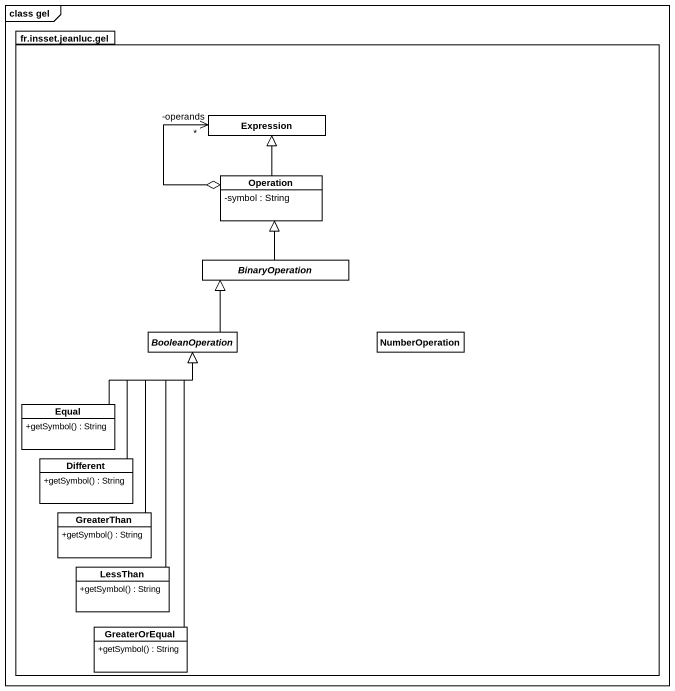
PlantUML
@startuml
mainframe class gel
hide circle
hide empty members
skinparam classAttributeIconSize 0
package "fr.insset.jeanluc.gel" as fr_insset_jeanluc_gel {
  class Expression
  class Operation {
    -symbol : String
  }
  abstract class BinaryOperation
  abstract class BooleanOperation
  class NumberOperation
  class Equal {
    +getSymbol() : String
  }
  class Different {
    +getSymbol() : String
  }
  class GreaterThan {
    +getSymbol() : String
  }
  class LessThan {
    +getSymbol() : String
  }
  class GreaterOrEqual {
    +getSymbol() : String
  }
}
Operation -up-|> Expression
Operation o-up-> "-operands\n*" Expression
BinaryOperation -up-|> Operation
BooleanOperation -up-|> BinaryOperation
Equal -up-|> BooleanOperation
Different -up-|> BooleanOperation
GreaterThan -up-|> BooleanOperation
LessThan -up-|> BooleanOperation
GreaterOrEqual -up-|> BooleanOperation
@enduml
